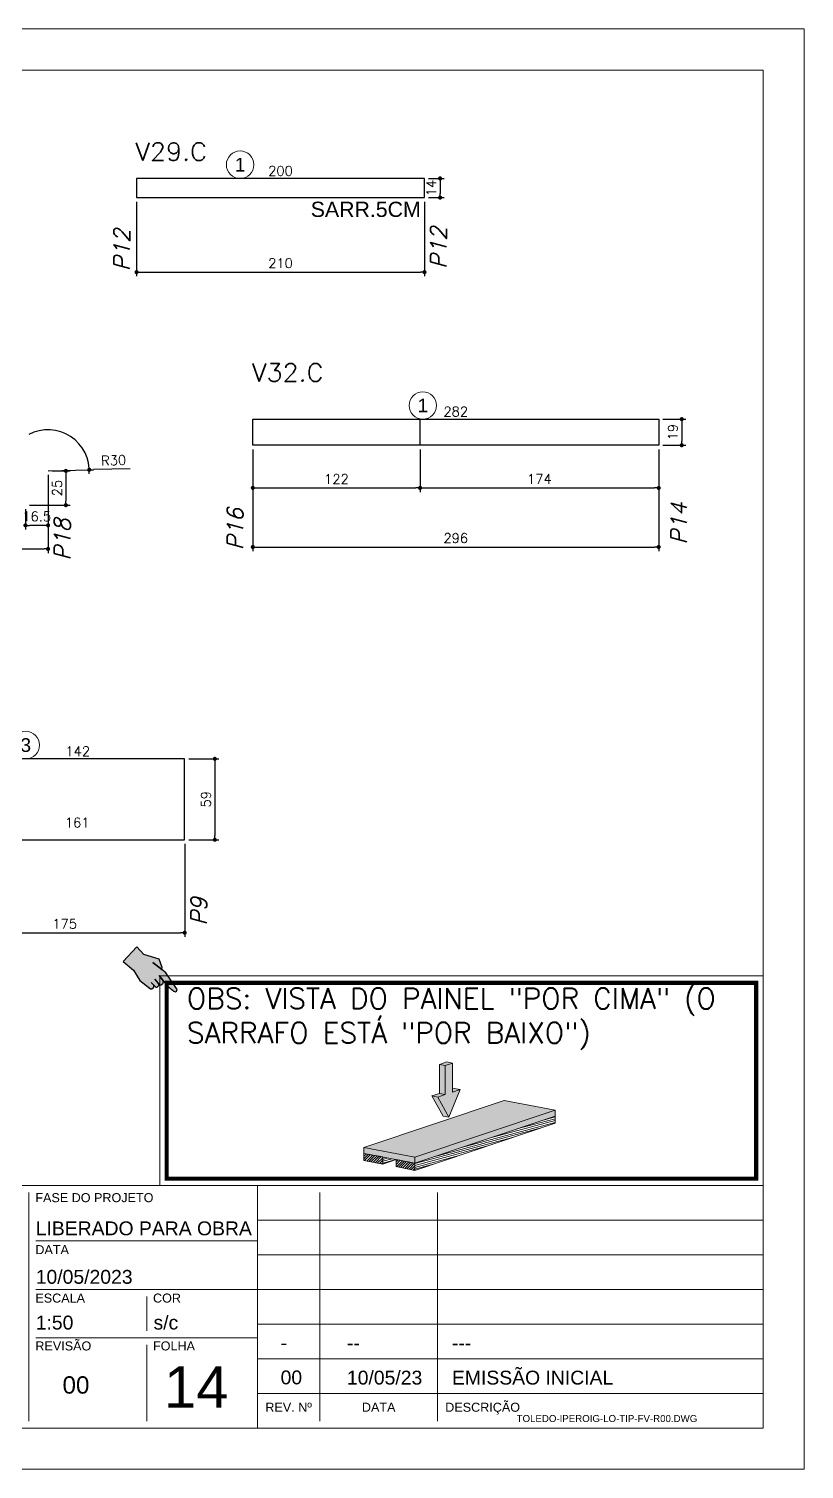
# Model space of a CAD drawing. Extents: x -20676 to 4767, y -817 to 13976.
# Drawn here: x -16587 to -16021, y 5232 to 6282 of the extents above; entities that cross this region are included whole.
import ezdxf
from ezdxf.enums import TextEntityAlignment as Align
from ezdxf.lldxf.tags import DXFTag

# ---------------------------------------------------------------- set-up
doc = ezdxf.new("R2010")
doc.units = 0
doc.header["$PDMODE"] = 2
doc.header["$PDSIZE"] = 10
doc.linetypes.add('CABLIN', pattern=[0.35, 0.25, -0.1])
doc.layers.get('0').update_dxf_attribs({"lineweight": 13})
doc.layers.get('Defpoints').update_dxf_attribs({"lineweight": 13})
for name, color, linetype, lineweight in [('contorno de painel', 7, 'Continuous', 13), ('cotas', 4, 'Continuous', 13), ('FOLHA MB', 7, 'Continuous', 13), ('HACHURACONCRETO', 7, 'Continuous', 13), ('Romaneio', 1, 'Continuous', 13), ('texto de viga', 7, 'Continuous', 13)]:
    doc.layers.add(name, color=color, linetype=linetype, lineweight=lineweight)
for name, color, linetype in [('Cota Sarrafo', 180, 'Continuous'), ('Painéis', 200, 'Continuous'), ('REGUA-80', 111, 'Continuous'), ('TEXTO_GERAL', 7, 'Continuous'), ('va165-sec', 5, 'DASHED')]:
    doc.layers.add(name, color=color, linetype=linetype)
doc.styles.add('ARIAL', font='arial.ttf', dxfattribs={"oblique": 15, "height": 25})
doc.styles.add('MB_C01', font='arial.ttf', dxfattribs={"height": 1.3})
doc.styles.add('MB_C02', font='arial.ttf', dxfattribs={"height": 2})
doc.styles.add('MB_C03', font='arial.ttf', dxfattribs={"height": 2.5})
doc.styles.add('MB_C04', font='arial.ttf', dxfattribs={"height": 6})
doc.styles.add('REGUA-120', font='ROMANS.shx', dxfattribs={"height": 15})
doc.styles.add('ROMANS', font='romans.shx')
tags = doc.linetypes.add('DASHED', pattern=[0.75, 0.5, -0.25]).pattern_tags.tags
tags[6:7] = [DXFTag(74, 4), DXFTag(75, 0), DXFTag(340, '0'), DXFTag(46, 1.0), DXFTag(50, 0.0), DXFTag(44, 0.0), DXFTag(45, 0.0)]
tags[4:5] = [DXFTag(74, 4), DXFTag(75, 0), DXFTag(340, '0'), DXFTag(46, 1.0), DXFTag(50, 0.0), DXFTag(44, 0.0), DXFTag(45, 0.0)]
doc.dimstyles.new('PAINEL', dxfattribs={"dimtxt": 7, "dimasz": 3, "dimexe": 3, "dimexo": 3, "dimgap": 3, "dimtad": 1, "dimdec": 1, "dimzin": 12, "dimdsep": 46, "dimtxsty": 'ROMANS', "dimblk": 'DOT', "dimcen": 0, "dimclrd": 4, "dimclre": 4, "dimclrt": 240, "dimadec": 1, "dimazin": 3, "dimtfac": 1, "dimtdec": 1, "dimtmove": 0, "dimatfit": 3, "dimfxl": 0, "dimtolj": 1, "dimtzin": 12, "dimarcsym": 0})
doc.dimstyles.new('projeto2', dxfattribs={"dimtxt": 7, "dimasz": 5, "dimexe": 1.25, "dimexo": 2.5, "dimgap": 2, "dimtad": 1, "dimdec": 1, "dimdsep": 46, "dimtxsty": 'ROMANS', "dimblk": 'OBLIQUE', "dimcen": 10, "dimdle": 1, "dimse1": 1, "dimse2": 1, "dimsd1": 1, "dimsd2": 1, "dimclrd": 256, "dimclre": 256, "dimclrt": 3, "dimadec": 0, "dimazin": 0, "dimtfac": 1, "dimtdec": 1, "dimtmove": 0, "dimatfit": 3, "dimldrblk": 'OBLIQUE', "dimfxl": 0, "dimlwd": -1, "dimlwe": -1, "dimarcsym": 0})

# ---------------------------------------------------------------- blocks, each defined once
blk = doc.blocks.new('A$Ceb89ac90')
at = {"color": 1}
for p, q in [((1086.3, 356.7), (70, 356.7)), ((919.6, 351.7), (919.6, 185)), ((1086.3, 356.7), (1086.3, 179.9)), ((1455, 356.7), (1086.3, 356.7)), ((1131.8, 185), (1131.8, 351.7)), ((1217.6, 351.7), (1217.6, 185)), ((1455, 331.5), (1086.3, 331.5)), ((1086.3, 316.3), (924.7, 316.3)), ((1455, 306.2), (1086.3, 306.2)), ((1086.3, 281), (924.7, 281)), ((1005.5, 275.9), (1005.5, 250.7)), ((1455, 281), (1086.3, 281)), ((1455, 255.7), (1086.3, 255.7)), ((1086.3, 245.6), (924.7, 245.6)), ((1005.5, 240.6), (1005.5, 185)), ((1455, 230.4), (1086.3, 230.4)), ((1455, 205.2), (1086.3, 205.2))]:
    blk.add_line(p, q, dxfattribs=at)
for points in [[(0, 1199.9), (0, 149.9), (1485, 149.9), (1485, 1199.9)], [(70, 1169.9), (70, 179.9), (1455, 179.9), (1455, 1169.9)]]:
    blk.add_lwpolyline(points, close=True, dxfattribs=at)
at = {"color": 6, "style": 'MB_C01'}
for s, height, p in [('FASE DO PROJETO', 6.566, (924.3, 344.6)), ('DATA', 6.57, (924.3, 306.7)), ('ESCALA', 6.57, (924.3, 271.4)), ('COR', 6.57, (1010.1, 271.4)), ('REVISÃO', 6.57, (924.3, 236.5)), ('FOLHA', 6.57, (1010.1, 236.5))]:
    blk.add_text(s, height=height, dxfattribs=at).set_placement(p)
for s, p in [('DESCRIÇÃO', (1250.5, 195.1)), ('REV. Nº', (1109, 195.1)), ('DATA', (1174.7, 195.1))]:
    blk.add_text(s, height=6.57, dxfattribs=at).set_placement(p, align=Align.MIDDLE_CENTER)
at = {"insert": (1275.3, 189.4), "char_height": 5.051, "width": 210.818, "attachment_point": 1, "style": 'MB_C04'}
blk.add_mtext('TOLEDO-IPEROIG-LO-TIP-FV-R00.DWG', dxfattribs=at)
at = {"color": 5}
for tag, p, height, style in [('REV_05', (1103.1, 338.1), 10.1, 'MB_C02'), ('DATA_REV_05', (1151.5, 337.9), 10.1, 'MB_C02'), ('INFO_REV_05', (1228.1, 337.9), 10.1, 'MB_C02'), ('CLIENTE', (449.7, 328.8), 12.6, 'MB_C03'), ('FASE', (924.6, 320.5), 10.1, 'MB_C02'), ('REV_04', (1103.1, 312.8), 10.1, 'MB_C02'), ('DATA_REV_04', (1151.5, 312.7), 10.1, 'MB_C02'), ('INFO_REV_04', (1228.1, 312.7), 10.1, 'MB_C02'), ('PROJETISTA', (768, 285.1), 10.1, 'MB_C02'), ('DATA', (924.6, 285.1), 10.1, 'MB_C02'), ('REV_03', (1103.1, 287.6), 10.1, 'MB_C02'), ('DATA_REV_03', (1151.5, 287.4), 10.1, 'MB_C02'), ('INFO_REV_03', (1228.1, 287.4), 10.1, 'MB_C02'), ('OBRA', (449.7, 273.3), 12.6, 'MB_C03'), ('REV_02', (1103.1, 262.3), 10.1, 'MB_C02'), ('DATA_REV_02', (1151.5, 262.1), 10.1, 'MB_C02'), ('INFO_REV_02', (1228.1, 262.1), 10.1, 'MB_C02'), ('ESC', (924.6, 251.8), 10.1, 'MB_C02'), ('COR', (1010.5, 251.8), 10.1, 'MB_C02'), ('REV_01', (1103.1, 237.1), 10.1, 'MB_C02'), ('DATA_REV_01', (1151.5, 236.9), 10.1, 'MB_C02'), ('INFO_REV_01', (1228.1, 236.9), 10.1, 'MB_C02'), ('PAVIMENTO', (449.7, 215.3), 12.6, 'MB_C03'), ('FL', (1018.1, 194.7), 30.3, 'MB_C04'), ('REV_00', (1103.1, 211.8), 10.1, 'MB_C02'), ('DATA_REV_00', (1151.5, 211.6), 10.1, 'MB_C02'), ('EMISSÃO_INICIAL', (1228.1, 211.6), 10.1, 'MB_C02'), ('REV', (944.1, 205), 12.6, 'MB_C03')]:
    blk.add_attdef(tag, p, '', height=height, dxfattribs=dict(at, style=style))
at = {"color": 6, "style": 'MB_C02'}
for tag, p in [('ENDEREÇO_CLIENTE', (449.7, 307.8)), ('ENDEREÇO_OBRA', (449.7, 252.7)), ('TIPO_DE_PROJETO', (449.7, 192.3))]:
    blk.add_attdef(tag, p, '', height=10.1, dxfattribs=at)
blk = doc.blocks.new('INDICADOR')
at = {"layer": 'va165-sec', "ltscale": 100}
blk.add_hatch(color=61, dxfattribs=at).paths.add_polyline_path([(-59.7, -24.5), (-37.5, -24.3), (-35.4, -22.8), (-34.7, -18.5), (-36.9, -15.9), (-32.1, -16.5), (-29.9, -15.1), (-29.3, -11.2), (-31.5, -8.9), (-29.5, -9.3), (-27.5, -7.7), (-26.6, -3.4), (-28.9, -0.4), (-18.5, -2.8), (-3.7, -3.1), (-0.7, -1.9), (0, 0), (-1.3, 2.8), (-2.9, 3.5), (-33.7, 13.2), (-42.6, 13.1), (-44, 16), (-56.7, 23.9), (-82.1, 13.8), (-99.5, 16.7), (-102.1, -17), (-79.1, -17.5)])
at = {"layer": 'REGUA-80', "color": 1}
blk.add_lwpolyline([(-102.1, -17), (-79.1, -17.5), (-59.7, -24.5), (-37.5, -24.3), (-35.4, -22.8), (-34.7, -18.5), (-36.9, -15.9), (-43.1, -15.1), (-32.1, -16.5), (-29.9, -15.1), (-29.3, -11.2), (-31.5, -8.9), (-41.5, -7), (-29.5, -9.3), (-27.5, -7.7), (-26.6, -3.4), (-28.9, -0.4), (-39.8, 2.2), (-18.5, -2.8), (-3.7, -3.1), (-0.7, -1.9), (0, 0), (-1.3, 2.8), (-2.9, 3.5), (-33.7, 13.2), (-42.6, 13.1), (-61.9, 12.9), (-42.6, 13.1), (-44, 16), (-56.7, 23.9), (-82.1, 13.8), (-99.5, 16.7), (-102.1, -17)], dxfattribs=at)
blk = doc.blocks.new('DEDADA')
at = {"linetype": 'Continuous', "ltscale": 100, "xscale": 0.5000000000004939, "yscale": 0.5000000000004939, "zscale": 0.5000000000004939, "rotation": 321.5463332659798}
blk.add_blockref('INDICADOR', (63.1, 17), dxfattribs=at)
blk = doc.blocks.new('FDSFSDFSDF')
at = {"layer": 'HACHURACONCRETO'}
h = blk.add_hatch(color=1, dxfattribs=at)
h.dxf.hatch_style = 1
h.paths.add_polyline_path([(-20956.4, 7327.5), (-20960.7, 7328.3), (-20960.7, 7307.2), (-20956.4, 7306.3)], flags=17)
h.paths.add_polyline_path([(-20951, 7329.3), (-20956.4, 7327.5), (-20956.4, 7306.3), (-20961.8, 7304.5), (-20953.7, 7289.8), (-20945.6, 7310), (-20951, 7308.2)])
h.paths.add_polyline_path([(-20961.8, 7304.5), (-20966.1, 7305.3), (-20958, 7290.7), (-20953.7, 7289.8)])
h.paths.add_polyline_path([(-20956.4, 7306.3), (-20960.7, 7307.2), (-20966.1, 7305.3), (-20961.8, 7304.5)])
h.paths.add_polyline_path([(-20945.6, 7310), (-20949.9, 7310.8), (-20951, 7310.4), (-20951, 7308.2)], flags=17)
h.paths.add_polyline_path([(-20951, 7329.3), (-20955.3, 7330.1), (-20960.7, 7328.3), (-20956.4, 7327.5)])
h = blk.add_hatch(color=253, dxfattribs=at)
h.dxf.hatch_style = 1
h.paths.add_polyline_path([(-20876.3, 7294.9), (-20913.5, 7302), (-21015.7, 7267.8), (-20978.5, 7260.6)])
h.paths.add_polyline_path([(-21015.7, 7267.8), (-21015.7, 7263.5), (-20978.5, 7256.4), (-20978.5, 7260.6)])
h.paths.add_polyline_path([(-20876.3, 7290.6), (-20876.3, 7294.9), (-20978.5, 7260.6), (-20978.5, 7256.4)])
h = blk.add_hatch(dxfattribs=at)
h.set_pattern_fill('ANSI31', color=252, scale=0.409149, angle=150)
h.set_pattern_definition([(195, (7609.989, -2957.4306), (0.336218163, -1.254783266), [])])
h.paths.add_polyline_path([(-20992.2, 7258.9), (-20992.2, 7259), (-21002, 7260.9), (-21002, 7255.6)])
h.paths.add_polyline_path([(-20876.3, 7285.4), (-20876.3, 7290.6), (-20978.5, 7256.4), (-20978.5, 7251.1)])
h = blk.add_hatch(dxfattribs=at)
h.set_pattern_fill('ANSI31', color=252, scale=0.409149)
h.set_pattern_definition([(45, (7609.989, -2957.4306), (-0.918565103, 0.918565103), [])])
h.paths.add_polyline_path([(-21002, 7260.9), (-21015.7, 7263.5), (-21015.7, 7258.3), (-21002, 7255.6)])
h.paths.add_polyline_path([(-20978.5, 7256.4), (-20992.2, 7259), (-20992.2, 7253.8), (-20978.5, 7251.1)])
at = {"color": 0, "linetype": 'Continuous', "lineweight": 0, "extrusion": (5.55112e-17, 0.967349, 0.253449)}
for p, q in [((-20960.7, 7328.3), (-20955.3, 7330.1)), ((-20951, 7329.3), (-20956.4, 7327.5)), ((-20951, 7329.3), (-20955.3, 7330.1)), ((-20951, 7308.2), (-20951, 7329.3)), ((-20956.4, 7327.5), (-20960.7, 7328.3)), ((-20960.7, 7307.2), (-20960.7, 7328.3)), ((-20956.4, 7327.5), (-20956.4, 7306.3)), ((-20953.7, 7289.8), (-20945.6, 7310)), ((-20951, 7310.4), (-20949.9, 7310.8)), ((-20945.6, 7310), (-20951, 7308.2)), ((-20945.6, 7310), (-20949.9, 7310.8)), ((-20913.5, 7302), (-21015.7, 7267.8)), ((-20966.1, 7305.3), (-20960.7, 7307.2)), ((-20961.8, 7304.5), (-20966.1, 7305.3)), ((-20958, 7290.7), (-20966.1, 7305.3)), ((-20956.4, 7306.3), (-20961.8, 7304.5)), ((-20961.8, 7304.5), (-20953.7, 7289.8)), ((-20956.4, 7306.3), (-20960.7, 7307.2)), ((-20876.3, 7294.9), (-20913.5, 7302)), ((-20978.5, 7260.6), (-20876.3, 7294.9)), ((-20876.3, 7290.6), (-20978.5, 7256.4)), ((-20876.3, 7290.6), (-20978.5, 7256.4)), ((-20953.7, 7289.8), (-20958, 7290.7)), ((-20876.3, 7290.6), (-20876.3, 7294.9)), ((-20876.3, 7290.6), (-20876.3, 7285.4)), ((-20876.3, 7285.4), (-20978.5, 7251.1)), ((-21015.7, 7267.8), (-20978.5, 7260.6)), ((-21015.7, 7263.5), (-21015.7, 7267.8)), ((-21015.7, 7263.5), (-21015.7, 7258.3)), ((-21015.7, 7263.5), (-21002, 7260.9)), ((-20978.5, 7256.4), (-21015.7, 7263.5)), ((-21002, 7255.6), (-21015.7, 7258.3)), ((-21002, 7260.9), (-21002, 7255.6)), ((-20992.2, 7258.9), (-21002, 7255.6)), ((-20978.5, 7256.4), (-20992.2, 7259)), ((-20992.2, 7259), (-20992.2, 7253.8)), ((-20978.5, 7256.4), (-20978.5, 7260.6)), ((-20978.5, 7256.4), (-20978.5, 7251.1)), ((-20978.5, 7251.1), (-20992.2, 7253.8))]:
    blk.add_line(p, q, dxfattribs=at)
blk.add_lwpolyline([(-21164.5, 7392.8), (-20724.6, 7392.8), (-20724.6, 7240), (-21164.5, 7240)], close=True)
at = {"const_width": 3}
blk.add_lwpolyline([(-21159.5, 7387.8), (-20729.6, 7387.8), (-20729.6, 7245), (-21159.5, 7245)], close=True, dxfattribs=at)
at = {"lineweight": 5, "xscale": 0.8622490710097133, "yscale": 0.8622490710097133, "zscale": 0.2874163570032379}
blk.add_blockref('DEDADA', (-21206.7, 7367), dxfattribs=at)
at = {"layer": 'contorno de painel', "linetype": 'CABLIN', "insert": (-21144.8, 7383.9), "char_height": 15, "attachment_point": 1, "style": 'ROMANS'}
blk.add_mtext_dynamic_manual_height_columns('OBS: VISTA DO PAINEL "POR CIMA" (O SARRAFO ESTÁ "POR BAIXO")', width=429.807, gutter_width=45, heights=[0], dxfattribs=at)
blk = doc.blocks.new('_Dot')
at = {"color": 0, "linetype": 'ByBlock', "lineweight": -2}
blk.add_line((-0.5, 0), (-1, 0), dxfattribs=at)
at = {"color": 0, "linetype": 'ByBlock', "const_width": 0.5}
blk.add_lwpolyline([(-0.25, 0, 1), (0.25, 0, 1)], format="xyb", close=True, dxfattribs=at)
blk = doc.blocks.new('*D1553')
at = {"layer": 'cotas', "color": 4, "lineweight": -2, "transparency": 16777216}
for p, q in [((-16508.3, 6156.2), (-16508.3, 6101.9)), ((-16298.3, 6156.2), (-16298.3, 6101.9)), ((-16505.3, 6104.9), (-16301.3, 6104.9))]:
    blk.add_line(p, q, dxfattribs=at)
at = {"layer": 'Defpoints', "color": 0, "transparency": 16777216}
for p in [(-16508.3, 6159.2), (-16298.3, 6159.2), (-16298.3, 6104.9)]:
    blk.add_point(p, dxfattribs=at)
at = {"layer": 'cotas', "color": 4, "lineweight": -2, "transparency": 16777216, "xscale": 3, "yscale": 3, "zscale": 3, "rotation": 180}
blk.add_blockref('_Dot', (-16508.3, 6104.9), dxfattribs=at)
at = {"layer": 'cotas', "color": 4, "lineweight": -2, "transparency": 16777216, "xscale": 3, "yscale": 3, "zscale": 3}
blk.add_blockref('_Dot', (-16298.3, 6104.9), dxfattribs=at)
at = {"layer": 'cotas', "color": 240, "transparency": 16777216, "insert": (-16403.3, 6111.4), "char_height": 7, "attachment_point": 5, "style": 'ROMANS'}
blk.add_mtext('\\A1;210', dxfattribs=at)
blk = doc.blocks.new('*D1554')
at = {"layer": 'cotas', "color": 4, "lineweight": -2, "transparency": 16777216}
for p, q in [((-16295.3, 6173.2), (-16283.9, 6173.2)), ((-16286.9, 6170.2), (-16286.9, 6162.2)), ((-16295.3, 6159.2), (-16283.9, 6159.2))]:
    blk.add_line(p, q, dxfattribs=at)
at = {"layer": 'Defpoints', "color": 0, "transparency": 16777216}
for p in [(-16298.3, 6173.2), (-16298.3, 6159.2), (-16286.9, 6159.2)]:
    blk.add_point(p, dxfattribs=at)
at = {"layer": 'cotas', "color": 4, "lineweight": -2, "transparency": 16777216, "xscale": 3, "yscale": 3, "zscale": 3}
for p, rotation in [((-16286.9, 6173.2), 90), ((-16286.9, 6159.2), 270)]:
    blk.add_blockref('_Dot', p, dxfattribs=dict(at, rotation=rotation))
at = {"layer": 'cotas', "color": 240, "transparency": 16777216, "insert": (-16293.4, 6166.2), "char_height": 7, "attachment_point": 5, "rotation": 90, "style": 'ROMANS'}
blk.add_mtext('\\A1;14', dxfattribs=at)
blk = doc.blocks.new('*D1555')
at = {"layer": 'Defpoints', "color": 0, "transparency": 16777216}
for p in [(-16503.3, 6173.2), (-16303.3, 6173.2), (-16303.3, 6173.2)]:
    blk.add_point(p, dxfattribs=at)
at = {"layer": 'Cota Sarrafo', "color": 3, "transparency": 16777216, "insert": (-16403.3, 6178.7), "char_height": 7, "attachment_point": 5, "style": 'ROMANS'}
blk.add_mtext('200', dxfattribs=at)
blk = doc.blocks.new('_OBLIQUE')
at = {"color": 0, "linetype": 'ByBlock', "lineweight": -2}
for p, q in [((0, 0), (-1, 0)), ((-0.5, -0.5), (0.5, 0.5))]:
    blk.add_line(p, q, dxfattribs=at)
blk = doc.blocks.new('*D1564')
at = {"layer": 'cotas', "color": 4, "lineweight": -2, "transparency": 16777216}
for p, q in [((-16572.8, 5957), (-16572.8, 5900.1)), ((-16651.3, 5932), (-16651.3, 5900.1)), ((-16648.3, 5903.1), (-16575.8, 5903.1))]:
    blk.add_line(p, q, dxfattribs=at)
at = {"layer": 'Defpoints', "color": 0, "transparency": 16777216}
for p in [(-16572.8, 5960), (-16651.3, 5935), (-16572.8, 5903.1)]:
    blk.add_point(p, dxfattribs=at)
at = {"layer": 'cotas', "color": 4, "lineweight": -2, "transparency": 16777216, "xscale": 3, "yscale": 3, "zscale": 3, "rotation": 180}
blk.add_blockref('_Dot', (-16651.3, 5903.1), dxfattribs=at)
at = {"layer": 'cotas', "color": 4, "lineweight": -2, "transparency": 16777216, "xscale": 3, "yscale": 3, "zscale": 3}
blk.add_blockref('_Dot', (-16572.8, 5903.1), dxfattribs=at)
at = {"layer": 'cotas', "color": 240, "transparency": 16777216, "insert": (-16612.1, 5909.6), "char_height": 7, "attachment_point": 5, "style": 'ROMANS'}
blk.add_mtext('\\A1;78.5', dxfattribs=at)
blk = doc.blocks.new('*D1566')
at = {"layer": 'Defpoints', "color": 0, "transparency": 16777216}
for p in [(-16572.8, 5960), (-16542.8, 5960.8)]:
    blk.add_point(p, dxfattribs=at)
at = {"layer": 'Painéis', "color": 4, "lineweight": -2, "transparency": 16777216}
for p, q in [((-16572.8, 5960), (-16542.8, 5960.8)), ((-16512.9, 5961.5), (-16539.8, 5960.9))]:
    blk.add_line(p, q, dxfattribs=at)
blk.add_arc((-16572.8, 5960), 30, 355.7002, 117.8277, dxfattribs=at)
at = {"layer": 'Painéis', "color": 4, "lineweight": -2, "transparency": 16777216, "xscale": 3, "yscale": 3, "zscale": 3, "rotation": 181.429766592496}
blk.add_blockref('_Dot', (-16542.8, 5960.8), dxfattribs=at)
at = {"layer": 'Painéis', "color": 240, "transparency": 16777216, "insert": (-16525, 5967.7), "char_height": 7, "attachment_point": 5, "rotation": 1.4298, "style": 'ROMANS'}
blk.add_mtext('\\A1;R30', dxfattribs=at)
blk = doc.blocks.new('*D1568')
at = {"layer": 'cotas', "color": 4, "lineweight": -2, "transparency": 16777216}
for p, q in [((-16569.8, 5960), (-16556.8, 5960)), ((-16559.8, 5957), (-16559.8, 5938)), ((-16586.4, 5935), (-16556.8, 5935))]:
    blk.add_line(p, q, dxfattribs=at)
at = {"layer": 'Defpoints', "color": 0, "transparency": 16777216}
for p in [(-16572.8, 5960), (-16589.4, 5935), (-16559.8, 5935)]:
    blk.add_point(p, dxfattribs=at)
at = {"layer": 'cotas', "color": 4, "lineweight": -2, "transparency": 16777216, "xscale": 3, "yscale": 3, "zscale": 3}
for p, rotation in [((-16559.8, 5960), 90), ((-16559.8, 5935), 270)]:
    blk.add_blockref('_Dot', p, dxfattribs=dict(at, rotation=rotation))
at = {"layer": 'cotas', "color": 240, "transparency": 16777216, "insert": (-16566.3, 5947.5), "char_height": 7, "attachment_point": 5, "rotation": 90, "style": 'ROMANS'}
blk.add_mtext('\\A1;25', dxfattribs=at)
blk = doc.blocks.new('*D1569')
at = {"layer": 'cotas', "color": 4, "lineweight": -2, "transparency": 16777216}
for p, q in [((-16572.8, 5957), (-16572.8, 5917.3)), ((-16589.3, 5932.1), (-16589.3, 5917.3)), ((-16575.8, 5920.3), (-16586.3, 5920.3))]:
    blk.add_line(p, q, dxfattribs=at)
at = {"layer": 'Defpoints', "color": 0, "transparency": 16777216}
for p in [(-16572.8, 5960), (-16589.3, 5935.1), (-16589.3, 5920.3)]:
    blk.add_point(p, dxfattribs=at)
at = {"layer": 'cotas', "color": 4, "lineweight": -2, "transparency": 16777216, "xscale": 3, "yscale": 3, "zscale": 3, "rotation": 180}
blk.add_blockref('_Dot', (-16589.3, 5920.3), dxfattribs=at)
at = {"layer": 'cotas', "color": 4, "lineweight": -2, "transparency": 16777216, "xscale": 3, "yscale": 3, "zscale": 3}
blk.add_blockref('_Dot', (-16572.8, 5920.3), dxfattribs=at)
at = {"layer": 'cotas', "color": 240, "transparency": 16777216, "insert": (-16581.1, 5926.8), "char_height": 7, "attachment_point": 5, "style": 'ROMANS'}
blk.add_mtext('\\A1;16.5', dxfattribs=at)
blk = doc.blocks.new('*D1571')
at = {"layer": 'cotas', "color": 4, "lineweight": -2, "transparency": 16777216}
for p, q in [((-16423.5, 5975.7), (-16423.5, 5901.5)), ((-16127.5, 5975.7), (-16127.5, 5901.5)), ((-16420.5, 5904.5), (-16130.5, 5904.5))]:
    blk.add_line(p, q, dxfattribs=at)
at = {"layer": 'Defpoints', "color": 0, "transparency": 16777216}
for p in [(-16423.5, 5978.7), (-16127.5, 5978.7), (-16127.5, 5904.5)]:
    blk.add_point(p, dxfattribs=at)
at = {"layer": 'cotas', "color": 4, "lineweight": -2, "transparency": 16777216, "xscale": 3, "yscale": 3, "zscale": 3, "rotation": 180}
blk.add_blockref('_Dot', (-16423.5, 5904.5), dxfattribs=at)
at = {"layer": 'cotas', "color": 4, "lineweight": -2, "transparency": 16777216, "xscale": 3, "yscale": 3, "zscale": 3}
blk.add_blockref('_Dot', (-16127.5, 5904.5), dxfattribs=at)
at = {"layer": 'cotas', "color": 240, "transparency": 16777216, "insert": (-16275.5, 5911), "char_height": 7, "attachment_point": 5, "style": 'ROMANS'}
blk.add_mtext('\\A1;296', dxfattribs=at)
blk = doc.blocks.new('*D1572')
at = {"layer": 'cotas', "color": 4, "lineweight": -2, "transparency": 16777216}
for p, q in [((-16124.5, 5997.7), (-16107.7, 5997.7)), ((-16110.7, 5994.7), (-16110.7, 5981.7)), ((-16124.5, 5978.7), (-16107.7, 5978.7))]:
    blk.add_line(p, q, dxfattribs=at)
at = {"layer": 'Defpoints', "color": 0, "transparency": 16777216}
for p in [(-16127.5, 5997.7), (-16127.5, 5978.7), (-16110.7, 5978.7)]:
    blk.add_point(p, dxfattribs=at)
at = {"layer": 'cotas', "color": 4, "lineweight": -2, "transparency": 16777216, "xscale": 3, "yscale": 3, "zscale": 3}
for p, rotation in [((-16110.7, 5997.7), 90), ((-16110.7, 5978.7), 270)]:
    blk.add_blockref('_Dot', p, dxfattribs=dict(at, rotation=rotation))
at = {"layer": 'cotas', "color": 240, "transparency": 16777216, "insert": (-16117.2, 5988.2), "char_height": 7, "attachment_point": 5, "rotation": 90, "style": 'ROMANS'}
blk.add_mtext('\\A1;19', dxfattribs=at)
blk = doc.blocks.new('*D1573')
at = {"layer": 'cotas', "color": 4, "lineweight": -2, "transparency": 16777216}
for p, q in [((-16423.5, 5975.7), (-16423.5, 5944.6)), ((-16301.5, 5975.7), (-16301.5, 5944.6)), ((-16420.5, 5947.6), (-16304.5, 5947.6))]:
    blk.add_line(p, q, dxfattribs=at)
at = {"layer": 'Defpoints', "color": 0, "transparency": 16777216}
for p in [(-16423.5, 5978.7), (-16301.5, 5978.7), (-16301.5, 5947.6)]:
    blk.add_point(p, dxfattribs=at)
at = {"layer": 'cotas', "color": 4, "lineweight": -2, "transparency": 16777216, "xscale": 3, "yscale": 3, "zscale": 3, "rotation": 180}
blk.add_blockref('_Dot', (-16423.5, 5947.6), dxfattribs=at)
at = {"layer": 'cotas', "color": 4, "lineweight": -2, "transparency": 16777216, "xscale": 3, "yscale": 3, "zscale": 3}
blk.add_blockref('_Dot', (-16301.5, 5947.6), dxfattribs=at)
at = {"layer": 'cotas', "color": 240, "transparency": 16777216, "insert": (-16362.5, 5954.1), "char_height": 7, "attachment_point": 5, "style": 'ROMANS'}
blk.add_mtext('\\A1;122', dxfattribs=at)
blk = doc.blocks.new('*D1574')
at = {"layer": 'cotas', "color": 4, "lineweight": -2, "transparency": 16777216}
for p, q in [((-16301.5, 5975.7), (-16301.5, 5944.6)), ((-16127.5, 5975.7), (-16127.5, 5944.6)), ((-16298.5, 5947.6), (-16130.5, 5947.6))]:
    blk.add_line(p, q, dxfattribs=at)
at = {"layer": 'Defpoints', "color": 0, "transparency": 16777216}
for p in [(-16301.5, 5978.7), (-16127.5, 5978.7), (-16127.5, 5947.6)]:
    blk.add_point(p, dxfattribs=at)
at = {"layer": 'cotas', "color": 4, "lineweight": -2, "transparency": 16777216, "xscale": 3, "yscale": 3, "zscale": 3, "rotation": 180}
blk.add_blockref('_Dot', (-16301.5, 5947.6), dxfattribs=at)
at = {"layer": 'cotas', "color": 4, "lineweight": -2, "transparency": 16777216, "xscale": 3, "yscale": 3, "zscale": 3}
blk.add_blockref('_Dot', (-16127.5, 5947.6), dxfattribs=at)
at = {"layer": 'cotas', "color": 240, "transparency": 16777216, "insert": (-16214.5, 5954.1), "char_height": 7, "attachment_point": 5, "style": 'ROMANS'}
blk.add_mtext('\\A1;174', dxfattribs=at)
blk = doc.blocks.new('*D1575')
at = {"layer": 'Defpoints', "color": 0, "transparency": 16777216}
for p in [(-16416.5, 5997.7), (-16134.5, 5997.7), (-16134.5, 5997.7)]:
    blk.add_point(p, dxfattribs=at)
at = {"layer": 'Cota Sarrafo', "color": 3, "transparency": 16777216, "insert": (-16275.5, 6003.2), "char_height": 7, "attachment_point": 5, "style": 'ROMANS'}
blk.add_mtext('282', dxfattribs=at)
blk = doc.blocks.new('*D1578')
at = {"layer": 'Defpoints', "color": 0, "transparency": 16777216}
for p in [(-16648.2, 5691.1), (-16473.2, 5691.1), (-16473.2, 5623.3)]:
    blk.add_point(p, dxfattribs=at)
at = {"layer": 'Painéis', "color": 4, "lineweight": -2, "transparency": 16777216}
for p, q in [((-16648.2, 5688.1), (-16648.2, 5620.3)), ((-16473.2, 5688.1), (-16473.2, 5620.3)), ((-16645.2, 5623.3), (-16476.2, 5623.3))]:
    blk.add_line(p, q, dxfattribs=at)
at = {"layer": 'Painéis', "color": 4, "lineweight": -2, "transparency": 16777216, "xscale": 3, "yscale": 3, "zscale": 3, "rotation": 180}
blk.add_blockref('_Dot', (-16648.2, 5623.3), dxfattribs=at)
at = {"layer": 'Painéis', "color": 4, "lineweight": -2, "transparency": 16777216, "xscale": 3, "yscale": 3, "zscale": 3}
blk.add_blockref('_Dot', (-16473.2, 5623.3), dxfattribs=at)
at = {"layer": 'Painéis', "color": 240, "transparency": 16777216, "insert": (-16560.7, 5629.8), "char_height": 7, "attachment_point": 5, "style": 'ROMANS'}
blk.add_mtext('\\A1;175', dxfattribs=at)
blk = doc.blocks.new('*D1579')
at = {"layer": 'Defpoints', "color": 0, "transparency": 16777216}
for p in [(-16473.2, 5750.1), (-16473.2, 5691.1), (-16451.2, 5691.1)]:
    blk.add_point(p, dxfattribs=at)
at = {"layer": 'Painéis', "color": 4, "lineweight": -2, "transparency": 16777216}
for p, q in [((-16470.2, 5750.1), (-16448.2, 5750.1)), ((-16451.2, 5747.1), (-16451.2, 5694.1)), ((-16470.2, 5691.1), (-16448.2, 5691.1))]:
    blk.add_line(p, q, dxfattribs=at)
at = {"layer": 'Painéis', "color": 4, "lineweight": -2, "transparency": 16777216, "xscale": 3, "yscale": 3, "zscale": 3}
for p, rotation in [((-16451.2, 5750.1), 90), ((-16451.2, 5691.1), 270)]:
    blk.add_blockref('_Dot', p, dxfattribs=dict(at, rotation=rotation))
at = {"layer": 'Painéis', "color": 240, "transparency": 16777216, "insert": (-16457.7, 5720.6), "char_height": 7, "attachment_point": 5, "rotation": 90, "style": 'ROMANS'}
blk.add_mtext('\\A1;59', dxfattribs=at)
blk = doc.blocks.new('*D1588')
at = {"layer": 'Defpoints', "color": 0, "transparency": 16777216}
for p in [(-16480.2, 5750.1), (-16641.2, 5731.1), (-16480.2, 5698.1)]:
    blk.add_point(p, dxfattribs=at)
at = {"layer": 'Cota Sarrafo', "color": 3, "transparency": 16777216, "insert": (-16551.6, 5703.6), "char_height": 7, "attachment_point": 5, "style": 'ROMANS'}
blk.add_mtext('161', dxfattribs=at)
blk = doc.blocks.new('*D1616')
at = {"layer": 'Defpoints', "color": 0, "transparency": 16777216}
for p in [(-16622.2, 5750.1), (-16480.2, 5750.1), (-16480.2, 5750.1)]:
    blk.add_point(p, dxfattribs=at)
at = {"layer": 'Cota Sarrafo', "color": 3, "transparency": 16777216, "insert": (-16551.2, 5755.6), "char_height": 7, "attachment_point": 5, "style": 'ROMANS'}
blk.add_mtext('142', dxfattribs=at)

msp = doc.modelspace()

# ---------------------------------------------------------------- linework, layer by layer
at = {"layer": 'Painéis', "color": 6}
msp.add_line((-16301.5, 5978.7), (-16301.5, 5997.7), dxfattribs=at)
for points in [[(-16298.28, 6173.2), (-16508.28, 6173.2), (-16508.28, 6159.2), (-16298.28, 6159.2)], [(-16423.5, 5997.7), (-16127.5, 5997.7), (-16127.5, 5978.7), (-16423.5, 5978.7)], [(-16629.22, 5750.14), (-16629.22, 5731.14), (-16648.22, 5731.14), (-16648.22, 5691.14), (-16473.22, 5691.14), (-16473.22, 5750.14)]]:
    msp.add_lwpolyline(points, close=True, dxfattribs=at)
at = {"layer": 'Romaneio'}
for centre in [(-16432.81, 6183.2), (-16299.52, 6007.7), (-16589.11, 5760.14)]:
    msp.add_circle(centre, 10, dxfattribs=at)

# ---------------------------------------------------------------- block references
ref = msp.add_blockref('A$Ceb89ac90', (-17506.4, 5082.32))
ref.add_attrib('INFO_REV_01', '---', (-16278.27, 5319.21), dxfattribs={"color": 5, "height": 10.102, "style": 'MB_C02'})
ref.add_attrib('DATA_REV_01', '--', (-16354.86, 5319.21), dxfattribs={"color": 5, "height": 10.102, "style": 'MB_C02'})
ref.add_attrib('REV_01', '-', (-16403.25, 5319.38), dxfattribs={"color": 5, "height": 10.1, "style": 'MB_C02'})
ref.add_attrib('EMISSÃO_INICIAL', 'EMISSÃO INICIAL', (-16278.27, 5293.96), dxfattribs={"color": 5, "height": 10.102, "style": 'MB_C02'})
ref.add_attrib('DATA_REV_00', '10/05/23', (-16354.86, 5293.96), dxfattribs={"color": 5, "height": 10.102, "style": 'MB_C02'})
ref.add_attrib('REV_00', '00', (-16403.25, 5294.12), dxfattribs={"color": 5, "height": 10.102, "style": 'MB_C02'})
ref.add_attrib('FL', '14', (-16488.31, 5277), dxfattribs={"color": 5, "height": 30.306, "style": 'MB_C04'})
ref.add_attrib('REV', '00', (-16562.29, 5287.35), dxfattribs={"color": 5, "height": 12.628, "style": 'MB_C03'})
ref.add_attrib('COR', 's/c', (-16495.92, 5334.09), dxfattribs={"color": 5, "height": 10.102, "style": 'MB_C02'})
ref.add_attrib('ESC', '1:50', (-16581.83, 5334.09), dxfattribs={"color": 5, "height": 10.102, "style": 'MB_C02'})
ref.add_attrib('FASE', 'LIBERADO PARA OBRA', (-16581.83, 5402.78), dxfattribs={"color": 5, "height": 10.102, "style": 'MB_C02'})
ref.add_attrib('DATA', '10/05/2023', (-16581.83, 5367.43), dxfattribs={"color": 5, "height": 10.102, "style": 'MB_C02'})
at = {"layer": 'FOLHA MB'}
msp.add_blockref('FDSFSDFSDF', (4673.22, -1800.99), dxfattribs=at)

# ---------------------------------------------------------------- texts
at = {"layer": 'FOLHA MB', "color": 1, "style": 'ARIAL'}
msp.add_text('SARR.5CM', height=11.116, dxfattribs=at).set_placement((-16381.28, 6145.11))
at = {"layer": 'Romaneio', "color": 7, "style": 'ARIAL'}
for s, p in [('1', (-16432.81, 6183.2)), ('1', (-16299.52, 6007.7)), ('3', (-16589.11, 5760.14))]:
    msp.add_text(s, height=10, dxfattribs=at).set_placement(p, align=Align.MIDDLE_CENTER)
at = {"layer": 'texto de viga', "color": 215, "style": 'REGUA-120', "oblique": 15}
for s, p in [('P12', (-16513.09, 6105.6)), ('P12', (-16282.27, 6107.16)), ('P16', (-16430.43, 5902.16)), ('P14', (-16106.86, 5906.2)), ('P18', (-16556.55, 5894.53)), ('P9', (-16456.98, 5628.48))]:
    msp.add_text(s, height=11.752, rotation=90, dxfattribs=at).set_placement(p)
at = {"layer": 'TEXTO_GERAL', "style": 'REGUA-120', "width": 1.05}
for s, p in [('V29.C', (-16509.06, 6186.21)), ('V32.C', (-16424.03, 6025.24))]:
    msp.add_text(s, height=13, dxfattribs=at).set_placement(p)

# ---------------------------------------------------------------- dimensions: what is measured, and where the dimension line sits
at = {"layer": 'Cota Sarrafo'}
for base, p1, p2, picture, middle in [((-16303.28, 6173.2), (-16503.28, 6173.2), (-16303.28, 6173.2), '*D1555', (-16403.28, 6178.7)), ((-16134.5, 5997.7), (-16416.5, 5997.7), (-16134.5, 5997.7), '*D1575', (-16275.5, 6003.2)), ((-16480.22, 5750.14), (-16622.22, 5750.14), (-16480.22, 5750.14), '*D1616', (-16551.22, 5755.64))]:
    dim = msp.add_linear_dim(base=base, p1=p1, p2=p2, dimstyle='projeto2', dxfattribs=at)
    dim.commit()
    dim.dimension.update_dxf_attribs({"geometry": picture, "text_midpoint": middle})
dim = msp.add_linear_dim(base=(-16480.22, 5698.14), p1=(-16641.22, 5731.14), p2=(-16480.22, 5750.14), dimstyle='projeto2', dxfattribs=at)
dim.commit()
dim.dimension.update_dxf_attribs({"geometry": '*D1588', "text_midpoint": (-16551.56, 5698.14), "dimtype": 160})
at = {"layer": 'cotas', "color": 6}
dim = msp.add_linear_dim(base=(-16286.89, 6159.2), p1=(-16298.28, 6173.2), p2=(-16298.28, 6159.2), angle=90, dimstyle='PAINEL', override={"dimarcsym": 2}, dxfattribs=at)
dim.commit()
dim.dimension.update_dxf_attribs({"geometry": '*D1554', "text_midpoint": (-16286.89, 6166.2), "dimtype": 160})
for base, p1, p2, picture, middle in [((-16298.28, 6104.9), (-16508.28, 6159.2), (-16298.28, 6159.2), '*D1553', (-16403.28, 6111.4)), ((-16127.5, 5904.49), (-16423.5, 5978.7), (-16127.5, 5978.7), '*D1571', (-16275.5, 5910.99)), ((-16301.5, 5947.63), (-16423.5, 5978.7), (-16301.5, 5978.7), '*D1573', (-16362.5, 5954.13)), ((-16127.5, 5947.63), (-16301.5, 5978.7), (-16127.5, 5978.7), '*D1574', (-16214.5, 5954.13)), ((-16572.83, 5903.13), (-16651.33, 5935.03), (-16572.83, 5960.03), '*D1564', (-16612.08, 5909.63))]:
    dim = msp.add_linear_dim(base=base, p1=p1, p2=p2, dimstyle='PAINEL', override={"dimarcsym": 2}, dxfattribs=at)
    dim.commit()
    dim.dimension.update_dxf_attribs({"geometry": picture, "text_midpoint": middle})
for base, p1, p2, picture, middle in [((-16110.67, 5978.7), (-16127.5, 5997.7), (-16127.5, 5978.7), '*D1572', (-16117.17, 5988.2)), ((-16559.78, 5935.03), (-16572.83, 5960.03), (-16589.42, 5935.03), '*D1568', (-16566.28, 5947.53))]:
    dim = msp.add_linear_dim(base=base, p1=p1, p2=p2, angle=90, dimstyle='PAINEL', override={"dimarcsym": 2}, dxfattribs=at)
    dim.commit()
    dim.dimension.update_dxf_attribs({"geometry": picture, "text_midpoint": middle})
dim = msp.add_linear_dim(base=(-16589.34, 5920.28), p1=(-16572.83, 5960.03), p2=(-16589.34, 5935.1), dimstyle='PAINEL', override={"dimarcsym": 2}, dxfattribs=at)
dim.commit()
dim.dimension.update_dxf_attribs({"geometry": '*D1569', "text_midpoint": (-16581.09, 5920.28), "dimtype": 160})
at = {"layer": 'Painéis', "color": 6}
dim = msp.add_radius_dim(center=(-16572.83, 5960.03), mpoint=(-16542.84, 5960.78), dimstyle='PAINEL', override={"dimarcsym": 2}, dxfattribs=at)
dim.commit()
dim.dimension.update_dxf_attribs({"geometry": '*D1566', "text_midpoint": (-16525.01, 5967.73)})
dim = msp.add_linear_dim(base=(-16451.23, 5691.14), p1=(-16473.22, 5750.14), p2=(-16473.22, 5691.14), angle=90, dimstyle='PAINEL', override={"dimarcsym": 2}, dxfattribs=at)
dim.commit()
dim.dimension.update_dxf_attribs({"geometry": '*D1579', "text_midpoint": (-16457.73, 5720.64)})
dim = msp.add_linear_dim(base=(-16473.22, 5623.31), p1=(-16648.22, 5691.14), p2=(-16473.22, 5691.14), dimstyle='PAINEL', override={"dimarcsym": 2}, dxfattribs=at)
dim.commit()
dim.dimension.update_dxf_attribs({"geometry": '*D1578', "text_midpoint": (-16560.72, 5629.81)})

doc.saveas('drawing.dxf')
